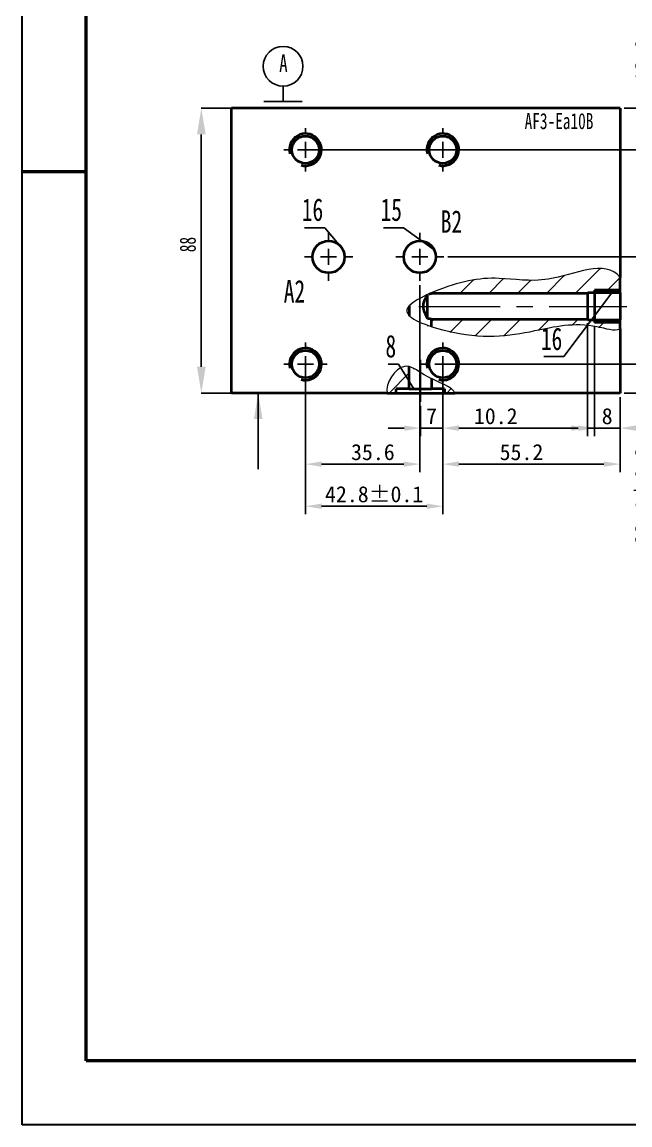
# Model space of a CAD drawing. Header units: millimetres. Extents: x 786 to 1206, y 249 to 546.
# Drawn here: x 785.8 to 880.5, y 248.9 to 420.7 of the extents above; entities that cross this region are included whole.
import ezdxf

# ---------------------------------------------------------------- set-up
doc = ezdxf.new("R2010")
doc.units = ezdxf.units.MM
doc.linetypes.add('CENTERX2', pattern=[20.32, 12.7, -2.54, 2.54, -2.54])
doc.layers.add('10', color=7, linetype='Continuous')
doc.layers.add('总内框线', color=7, linetype='Continuous', lineweight=50)
doc.layers.add('总外框线', color=7, linetype='Continuous', lineweight=30)
doc.styles.add('SLDTEXTSTYLE0', font='TXT', dxfattribs={"width": 0.7})
doc.dimstyles.new('ISO-25', dxfattribs={"dimtxt": 2.5, "dimasz": 2.5, "dimexe": 1.25, "dimexo": 0.625, "dimtad": 1, "dimtxsty": 'Standard', "dimcen": 2.5, "dimadec": 0, "dimazin": 0, "dimtfac": 1, "dimtmove": 0, "dimatfit": 3, "dimfxl": 1, "dimarcsym": 0})
doc.dimstyles.new('SLDDIMSTYLE1', dxfattribs={"dimtxt": 0.18, "dimasz": 4.08, "dimexe": 0, "dimexo": 0.0625, "dimgap": 0, "dimtad": 0, "dimtih": 1, "dimtoh": 1, "dimdec": 0, "dimrnd": 1e-09, "dimzin": 0, "dimdsep": 46, "dimtxsty": 'Standard', "dimblk1": 'NONE', "dimblk2": 'NONE', "dimsah": 1, "dimcen": 0.09, "dimadec": 0, "dimazin": 0, "dimtfac": 4.08, "dimtdec": 0, "dimtofl": 0, "dimtmove": 0, "dimatfit": 3, "dimldrblk": 'NONE', "dimfxl": 1, "dimfrac": 2, "dimtolj": 1, "dimtzin": 0, "dimarcsym": 0})
doc.dimstyles.new('SLDDIMSTYLE10', dxfattribs={"dimtxt": 3.5, "dimasz": 4.08, "dimexe": 0, "dimexo": 0.0625, "dimgap": 0.875, "dimtad": 2, "dimlfac": 2, "dimrnd": 1e-09, "dimzin": 4, "dimdsep": 46, "dimtxsty": 'SLDTEXTSTYLE0', "dimsah": 1, "dimcen": 0.09, "dimadec": 0, "dimazin": 1, "dimtfac": 1, "dimtofl": 0, "dimtmove": 0, "dimatfit": 3, "dimfxl": 1, "dimfrac": 2, "dimtolj": 1, "dimtzin": 12, "dimarcsym": 0})
doc.dimstyles.new('SLDDIMSTYLE8', dxfattribs={"dimtxt": 0.18, "dimasz": 4.08, "dimexe": 0, "dimexo": 0.0625, "dimgap": 0, "dimtad": 0, "dimtih": 1, "dimtoh": 1, "dimdec": 0, "dimrnd": 1e-09, "dimzin": 0, "dimdsep": 46, "dimtxsty": 'Standard', "dimsah": 1, "dimcen": 0.09, "dimadec": 0, "dimazin": 0, "dimtfac": 4.08, "dimtdec": 0, "dimtofl": 0, "dimtmove": 0, "dimatfit": 3, "dimfxl": 1, "dimfrac": 2, "dimtolj": 1, "dimtzin": 0, "dimarcsym": 0})
pattern_1 = [(45, (725.6986, 263.5346), (-2.245064, 2.245064), [])]

# ---------------------------------------------------------------- blocks, each defined once
blk = doc.blocks.new('*D149')
at = {"color": 0, "lineweight": -2, "transparency": 16777216}
for p, q in [((829.99, 366.78), (829.99, 344.02)), ((851.39, 366.78), (851.39, 344.02)), ((832.49, 345.27), (848.89, 345.27))]:
    blk.add_line(p, q, dxfattribs=at)
at = {"color": 0, "transparency": 16777216}
for points in [[(832.49, 345.69), (832.49, 344.86), (829.99, 345.27)], [(848.89, 345.69), (848.89, 344.86), (851.39, 345.27)]]:
    blk.add_solid(points, dxfattribs=at)
at = {"layer": 'Defpoints', "color": 0, "transparency": 16777216}
for p in [(829.99, 367.41), (851.39, 367.41), (851.39, 345.27)]:
    blk.add_point(p, dxfattribs=at)
at = {"color": 0, "transparency": 16777216, "insert": (840.69, 348.4), "char_height": 2.5, "attachment_point": 2}
blk.add_mtext('42.8±0.1', dxfattribs=at)
blk = doc.blocks.new('*D150')
at = {"color": 0, "lineweight": -2, "transparency": 16777216}
for p, q in [((847.79, 379.73), (847.79, 350.58)), ((829.99, 363.41), (829.99, 350.58)), ((832.49, 351.83), (845.29, 351.83))]:
    blk.add_line(p, q, dxfattribs=at)
at = {"color": 0, "transparency": 16777216}
for points in [[(832.49, 352.25), (832.49, 351.42), (829.99, 351.83)], [(845.29, 352.25), (845.29, 351.42), (847.79, 351.83)]]:
    blk.add_solid(points, dxfattribs=at)
at = {"layer": 'Defpoints', "color": 0, "transparency": 16777216}
for p in [(847.79, 380.36), (829.99, 364.03), (847.79, 351.83)]:
    blk.add_point(p, dxfattribs=at)
at = {"color": 0, "transparency": 16777216, "insert": (840.49, 354.96), "char_height": 2.5, "attachment_point": 2}
blk.add_mtext('35.6', dxfattribs=at)
blk = doc.blocks.new('*D151')
at = {"color": 0, "lineweight": -2, "transparency": 16777216}
for p, q in [((851.39, 366.78), (851.39, 350.58)), ((878.99, 362.28), (878.99, 350.58)), ((876.49, 351.83), (853.89, 351.83))]:
    blk.add_line(p, q, dxfattribs=at)
at = {"color": 0, "transparency": 16777216}
for points in [[(853.89, 352.25), (853.89, 351.42), (851.39, 351.83)], [(876.49, 352.25), (876.49, 351.42), (878.99, 351.83)]]:
    blk.add_solid(points, dxfattribs=at)
at = {"layer": 'Defpoints', "color": 0, "transparency": 16777216}
for p in [(851.39, 367.41), (878.99, 362.91), (851.39, 351.83)]:
    blk.add_point(p, dxfattribs=at)
at = {"color": 0, "transparency": 16777216, "insert": (863.64, 354.96), "char_height": 2.5, "attachment_point": 2}
blk.add_mtext('55.2', dxfattribs=at)
blk = doc.blocks.new('*D152')
at = {"color": 0, "lineweight": -2, "transparency": 16777216}
for p, q in [((852.17, 384.11), (885.71, 384.11)), ((884.46, 381.61), (884.46, 369.91)), ((852.02, 367.41), (885.71, 367.41)), ((884.46, 367.41), (884.46, 338.58))]:
    blk.add_line(p, q, dxfattribs=at)
at = {"color": 0, "transparency": 16777216}
for points in [[(884.04, 381.61), (884.87, 381.61), (884.46, 384.11)], [(884.04, 369.91), (884.87, 369.91), (884.46, 367.41)]]:
    blk.add_solid(points, dxfattribs=at)
at = {"layer": 'Defpoints', "color": 0, "transparency": 16777216}
for p in [(851.54, 384.11), (851.39, 367.41), (884.46, 367.41)]:
    blk.add_point(p, dxfattribs=at)
at = {"color": 0, "transparency": 16777216, "insert": (881.33, 346.91), "char_height": 2.5, "attachment_point": 2, "rotation": 90}
blk.add_mtext('33.4±0.2', dxfattribs=at)
blk = doc.blocks.new('*D153')
at = {"color": 0, "lineweight": -2, "transparency": 16777216}
for p, q in [((889.82, 369.91), (889.82, 372.41)), ((855.39, 367.41), (891.07, 367.41)), ((889.82, 367.41), (889.82, 362.91)), ((879.62, 362.91), (891.07, 362.91)), ((889.82, 360.41), (889.82, 357.91))]:
    blk.add_line(p, q, dxfattribs=at)
at = {"color": 0, "transparency": 16777216}
for points in [[(889.4, 369.91), (890.24, 369.91), (889.82, 367.41)], [(889.4, 360.41), (890.24, 360.41), (889.82, 362.91)]]:
    blk.add_solid(points, dxfattribs=at)
at = {"layer": 'Defpoints', "color": 0, "transparency": 16777216}
for p in [(854.77, 367.41), (878.99, 362.91), (889.82, 362.91)]:
    blk.add_point(p, dxfattribs=at)
at = {"color": 0, "transparency": 16777216, "insert": (886.7, 365.16), "char_height": 2.5, "width": 1.1667, "attachment_point": 2, "rotation": 90}
blk.add_mtext('9', dxfattribs=at)
blk = doc.blocks.new('*D154')
at = {"layer": '10', "color": 0, "lineweight": -2, "transparency": 16777216}
for p, q in [((818.43, 407.26), (813.77, 407.26)), ((813.77, 403.18), (813.77, 366.99)), ((818.43, 362.91), (813.77, 362.91))]:
    blk.add_line(p, q, dxfattribs=at)
at = {"layer": '10', "color": 0, "transparency": 16777216}
for points in [[(813.09, 403.18), (814.45, 403.18), (813.77, 407.26)], [(813.09, 366.99), (814.45, 366.99), (813.77, 362.91)]]:
    blk.add_solid(points, dxfattribs=at)
at = {"layer": 'Defpoints', "color": 0, "transparency": 16777216}
for p in [(818.49, 407.26), (813.77, 362.91), (818.49, 362.91)]:
    blk.add_point(p, dxfattribs=at)
at = {"layer": '10', "color": 0, "transparency": 16777216, "insert": (810.4, 386.03), "char_height": 3.5, "attachment_point": 2, "rotation": 90, "style": 'SLDTEXTSTYLE0'}
blk.add_mtext('\\A1;{\\H0.71429x;88}', dxfattribs=at)
blk = doc.blocks.new('*D155')
at = {"color": 0, "lineweight": -2, "transparency": 16777216}
for p, q in [((884.46, 407.26), (884.46, 418.72)), ((879.62, 407.26), (885.71, 407.26)), ((884.46, 403.31), (884.46, 404.76)), ((830.62, 400.81), (885.71, 400.81))]:
    blk.add_line(p, q, dxfattribs=at)
at = {"color": 0, "transparency": 16777216}
for points in [[(884.04, 404.76), (884.87, 404.76), (884.46, 407.26)], [(884.04, 403.31), (884.87, 403.31), (884.46, 400.81)]]:
    blk.add_solid(points, dxfattribs=at)
at = {"layer": 'Defpoints', "color": 0, "transparency": 16777216}
for p in [(878.99, 407.26), (829.99, 400.81), (884.46, 400.81)]:
    blk.add_point(p, dxfattribs=at)
at = {"color": 0, "transparency": 16777216, "insert": (881.33, 414.76), "char_height": 2.5, "attachment_point": 2, "rotation": 90}
blk.add_mtext('12.9', dxfattribs=at)
blk = doc.blocks.new('*D157')
at = {"color": 0, "lineweight": -2, "transparency": 16777216}
for p, q in [((874.99, 373.28), (874.99, 356.19)), ((878.99, 362.28), (878.99, 356.19)), ((872.49, 357.44), (869.99, 357.44)), ((878.99, 357.44), (874.99, 357.44)), ((881.49, 357.44), (883.99, 357.44))]:
    blk.add_line(p, q, dxfattribs=at)
at = {"color": 0, "transparency": 16777216}
for points in [[(872.49, 357.86), (872.49, 357.02), (874.99, 357.44)], [(881.49, 357.86), (881.49, 357.02), (878.99, 357.44)]]:
    blk.add_solid(points, dxfattribs=at)
at = {"layer": 'Defpoints', "color": 0, "transparency": 16777216}
for p in [(874.99, 373.91), (878.99, 362.91), (874.99, 357.44)]:
    blk.add_point(p, dxfattribs=at)
at = {"color": 0, "transparency": 16777216, "insert": (876.99, 360.56), "char_height": 2.5, "attachment_point": 2}
blk.add_mtext('8', dxfattribs=at)
blk = doc.blocks.new('*D158')
at = {"color": 0, "lineweight": -2, "transparency": 16777216}
for p, q in [((873.92, 373.78), (873.92, 356.19)), ((878.99, 362.28), (878.99, 356.19)), ((871.42, 357.44), (855.88, 357.44)), ((878.99, 357.44), (873.92, 357.44)), ((881.49, 357.44), (883.99, 357.44))]:
    blk.add_line(p, q, dxfattribs=at)
at = {"color": 0, "transparency": 16777216}
for points in [[(871.42, 357.86), (871.42, 357.02), (873.92, 357.44)], [(881.49, 357.86), (881.49, 357.02), (878.99, 357.44)]]:
    blk.add_solid(points, dxfattribs=at)
at = {"layer": 'Defpoints', "color": 0, "transparency": 16777216}
for p in [(873.92, 374.41), (878.99, 362.91), (878.99, 357.44)]:
    blk.add_point(p, dxfattribs=at)
at = {"color": 0, "transparency": 16777216, "insert": (859.63, 360.56), "char_height": 2.5, "attachment_point": 2}
blk.add_mtext('10.2', dxfattribs=at)
blk = doc.blocks.new('*D159')
at = {"color": 0, "lineweight": -2, "transparency": 16777216}
for p, q in [((851.39, 366.78), (851.39, 356.19)), ((847.89, 360.92), (847.89, 356.19)), ((845.39, 357.44), (842.89, 357.44)), ((847.89, 357.44), (851.39, 357.44)), ((853.89, 357.44), (856.39, 357.44))]:
    blk.add_line(p, q, dxfattribs=at)
at = {"color": 0, "transparency": 16777216}
for points in [[(845.39, 357.86), (845.39, 357.02), (847.89, 357.44)], [(853.89, 357.86), (853.89, 357.02), (851.39, 357.44)]]:
    blk.add_solid(points, dxfattribs=at)
at = {"layer": 'Defpoints', "color": 0, "transparency": 16777216}
for p in [(851.39, 367.41), (847.89, 361.55), (851.39, 357.44)]:
    blk.add_point(p, dxfattribs=at)
at = {"color": 0, "transparency": 16777216, "insert": (849.64, 360.56), "char_height": 2.5, "width": 1.1667, "attachment_point": 2}
blk.add_mtext('7', dxfattribs=at)
blk = doc.blocks.new('SW_NOTE_11')
at = {"layer": '10', "color": 0}
blk.add_line((-3.16, 0), (0, 0), dxfattribs=at)
at = {"layer": '10', "color": 0, "insert": (-3.6, 4.56), "char_height": 3.5, "attachment_point": 1, "style": 'SLDTEXTSTYLE0'}
blk.add_mtext('15', dxfattribs=at)
blk = doc.blocks.new('_NONE')
blk = doc.blocks.new('SW_NOTE_12')
at = {"layer": '10', "color": 0}
blk.add_line((-3.15, 0), (0, 0), dxfattribs=at)
at = {"layer": '10', "color": 0, "insert": (-3.58, 4.56), "char_height": 3.5, "attachment_point": 1, "style": 'SLDTEXTSTYLE0'}
blk.add_mtext('16', dxfattribs=at)
blk = doc.blocks.new('SW_NOTE_13')
at = {"layer": '10', "color": 0}
blk.add_line((-3.15, 0), (0, 0), dxfattribs=at)
at = {"layer": '10', "color": 0, "insert": (-3.6, 4.52), "char_height": 3.5, "attachment_point": 1, "style": 'SLDTEXTSTYLE0'}
blk.add_mtext('16', dxfattribs=at)
blk = doc.blocks.new('SW_NOTE_14')
at = {"layer": '10', "color": 0}
blk.add_line((-1.61, 0), (0, 0), dxfattribs=at)
at = {"layer": '10', "color": 0, "insert": (-2.04, 4.54), "char_height": 3.5, "attachment_point": 1, "style": 'SLDTEXTSTYLE0'}
blk.add_mtext('8', dxfattribs=at)
blk = doc.blocks.new('SW_CENTERMARKSYMBOL_15')
at = {"layer": '10', "color": 0}
for p, q in [((0, 2.5), (0, 3.75)), ((-2.5, 0), (-3.75, 0)), ((0, 0), (-1.25, 0)), ((0, 0), (0, 1.25)), ((0, 0), (0, -1.25)), ((0, 0), (1.25, 0)), ((2.5, 0), (3.75, 0)), ((0, -2.5), (0, -3.75))]:
    blk.add_line(p, q, dxfattribs=at)
blk = doc.blocks.new('SW_CENTERMARKSYMBOL_16')
at = {"layer": '10', "color": 0}
for p, q in [((0, 2.5), (0, 3.375)), ((-2.5, 0), (-3.375, 0)), ((0, 0), (-1.25, 0)), ((0, 0), (0, 1.25)), ((0, 0), (0, -1.25)), ((0, 0), (1.25, 0)), ((2.5, 0), (3.375, 0)), ((0, -2.5), (0, -3.375))]:
    blk.add_line(p, q, dxfattribs=at)
blk = doc.blocks.new('SW_CENTERMARKSYMBOL_17')
at = {"layer": '10', "color": 0}
for p, q in [((0, 2.5), (0, 3.375)), ((-2.5, 0), (-3.375, 0)), ((0, 0), (-1.25, 0)), ((0, 0), (0, 1.25)), ((0, 0), (0, -1.25)), ((0, 0), (1.25, 0)), ((2.5, 0), (3.375, 0)), ((0, -2.5), (0, -3.375))]:
    blk.add_line(p, q, dxfattribs=at)
blk = doc.blocks.new('SW_CENTERMARKSYMBOL_18')
at = {"layer": '10', "color": 0}
for p, q in [((0, 2.5), (0, 3.375)), ((-2.5, 0), (-3.375, 0)), ((0, 0), (-1.25, 0)), ((0, 0), (0, 1.25)), ((0, 0), (0, -1.25)), ((0, 0), (1.25, 0)), ((2.5, 0), (3.375, 0)), ((0, -2.5), (0, -3.375))]:
    blk.add_line(p, q, dxfattribs=at)
blk = doc.blocks.new('SW_CENTERMARKSYMBOL_19')
at = {"layer": '10', "color": 0}
for p, q in [((0, 2.5), (0, 3.375)), ((-2.5, 0), (-3.375, 0)), ((0, 0), (-1.25, 0)), ((0, 0), (0, 1.25)), ((0, 0), (0, -1.25)), ((0, 0), (1.25, 0)), ((2.5, 0), (3.375, 0)), ((0, -2.5), (0, -3.375))]:
    blk.add_line(p, q, dxfattribs=at)
blk = doc.blocks.new('SW_CENTERMARKSYMBOL_20')
at = {"layer": '10', "color": 0}
for p, q in [((0, 2.5), (0, 3.75)), ((-2.5, 0), (-3.75, 0)), ((0, 0), (-1.25, 0)), ((0, 0), (0, 1.25)), ((0, 0), (0, -1.25)), ((0, 0), (1.25, 0)), ((2.5, 0), (3.75, 0)), ((0, -2.5), (0, -3.75))]:
    blk.add_line(p, q, dxfattribs=at)
blk = doc.blocks.new('SW_DATUMTAG_0')
at = {"layer": '10', "color": 0}
blk.add_line((0.77, -4.77), (0.77, -1.77), dxfattribs=at)
blk.add_circle((0.77, 2.17), 3.94, dxfattribs=at)
at = {"layer": '10', "color": 0, "insert": (0, 4.51), "char_height": 3.5, "attachment_point": 1, "style": 'SLDTEXTSTYLE0'}
blk.add_mtext('A', dxfattribs=at)

msp = doc.modelspace()

# ---------------------------------------------------------------- hatches: boundary and pattern name
at = {"linetype": 'Continuous', "lineweight": 18}
h = msp.add_hatch(dxfattribs=at)
h.set_pattern_fill('ANSI31', style=0)
h.set_pattern_definition(pattern_1)
edge = h.paths.add_edge_path(flags=0)
edge.add_spline(control_points=[(878.9936, 372.8804), (878.0966, 372.5091), (873.0302, 374.2953), (864.1516, 372.1358), (857.2121, 371.1264), (850.363, 373.0168), (849.6257, 373.2562)], knot_values=[0.10500683, 0.10500683, 0.10500683, 0.10500683, 0.15232833, 0.27963468, 0.46085615, 0.48392546, 0.48392546, 0.48392546, 0.48392546], weights=[1, 1, 1, 1, 1, 1, 1], degree=3, periodic=0)
edge.add_spline(control_points=[(849.6257, 373.2562), (849.6825, 373.2377), (849.7314, 373.2221), (849.7709, 373.2095), (849.8444, 373.1861), (849.8863, 373.1731), (849.8927, 373.1711), (849.8993, 373.169), (849.8687, 373.1785), (849.8042, 373.1989), (849.7366, 373.2204), (849.6296, 373.2545), (849.4947, 373.2991), (849.3506, 373.3468), (849.1701, 373.408), (848.9726, 373.4789), (848.7603, 373.555), (848.5215, 373.6448), (848.2815, 373.7424), (848.0261, 373.8463), (847.761, 373.9625), (847.5129, 374.0838), (847.2574, 374.2086), (847.012, 374.3428), (846.7987, 374.4783), (846.6035, 374.6024), (846.4301, 374.7309), (846.2908, 374.8554), (846.1568, 374.9753), (846.0507, 375.0966), (845.9819, 375.1951), (845.9421, 375.2521), (845.9139, 375.3024), (845.9013, 375.3262), (845.8919, 375.3438), (845.8912, 375.3453), (845.8993, 375.3298), (845.9092, 375.3111), (845.9319, 375.2696), (845.9643, 375.221), (846.0106, 375.1515), (846.0777, 375.0662), (846.1616, 374.9794)], knot_values=[0, 0, 0, 0, 0.00069147, 0.00069147, 0.00069147, 0.00199042, 0.00199042, 0.00199042, 0.00332023, 0.00332023, 0.00332023, 0.00471447, 0.00471447, 0.00471447, 0.00620398, 0.00620398, 0.00620398, 0.00780665, 0.00780665, 0.00780665, 0.00951322, 0.00951322, 0.00951322, 0.01126934, 0.01126934, 0.01126934, 0.01287219, 0.01287219, 0.01287219, 0.01441393, 0.01441393, 0.01441393, 0.01530081, 0.01530081, 0.01530081, 0.01595743, 0.01595743, 0.01595743, 0.01675424, 0.01675424, 0.01675424, 0.01789298, 0.01789298, 0.01789298, 0.01789298], weights=[1, 1, 1, 1, 1, 1, 1, 1, 1, 1, 1, 1, 1, 1, 1, 1, 1, 1, 1, 1, 1, 1, 1, 1, 1, 1, 1, 1, 1, 1, 1, 1, 1, 1, 1, 1, 1, 1, 1, 1, 1, 1, 1], degree=3, periodic=0)
edge.add_spline(control_points=[(846.1616, 374.9794), (845.8889, 375.2615), (845.6568, 375.7621), (845.9636, 376.2813), (846.1616, 376.4969)], knot_values=[0.53064635, 0.53064635, 0.53064635, 0.53064635, 0.55101861, 0.56547821, 0.56547821, 0.56547821, 0.56547821], weights=[1, 1, 1, 1, 1], degree=3, periodic=0)
edge.add_spline(control_points=[(846.1616, 376.4969), (846.0772, 376.405), (846.0094, 376.3157), (845.9629, 376.244), (845.93, 376.1933), (845.9073, 376.1508), (845.8982, 376.1332), (845.8911, 376.1195), (845.8924, 376.1224), (845.9021, 376.1407), (845.9135, 376.1623), (845.9363, 376.2035), (845.9677, 376.2514), (846.043, 376.3662), (846.1712, 376.519), (846.3351, 376.6697), (846.4961, 376.8177), (846.6968, 376.9725), (846.9198, 377.1232), (847.1305, 377.2655), (847.3663, 377.4081), (847.6088, 377.5436), (847.8332, 377.669), (848.0684, 377.7913), (848.2967, 377.9043), (848.5065, 378.0082), (848.7151, 378.1066), (848.9061, 378.1941), (849.0832, 378.2752), (849.2491, 378.3488), (849.3899, 378.4101), (849.5236, 378.4684), (849.6377, 378.5171), (849.7216, 378.5526), (849.8044, 378.5877), (849.8597, 378.6108), (849.882, 378.6202), (849.9047, 378.6297), (849.8935, 378.625), (849.8498, 378.6067), (849.806, 378.5883), (849.7287, 378.5558), (849.6257, 378.5118)], knot_values=[0, 0, 0, 0, 0.00115268, 0.00115268, 0.00115268, 0.00196723, 0.00196723, 0.00196723, 0.00260612, 0.00260612, 0.00260612, 0.0033604, 0.0033604, 0.0033604, 0.00519038, 0.00519038, 0.00519038, 0.00698311, 0.00698311, 0.00698311, 0.00867422, 0.00867422, 0.00867422, 0.01023672, 0.01023672, 0.01023672, 0.01167206, 0.01167206, 0.01167206, 0.01300278, 0.01300278, 0.01300278, 0.014267, 0.014267, 0.014267, 0.01551504, 0.01551504, 0.01551504, 0.01678802, 0.01678802, 0.01678802, 0.01805889, 0.01805889, 0.01805889, 0.01805889], weights=[1, 1, 1, 1, 1, 1, 1, 1, 1, 1, 1, 1, 1, 1, 1, 1, 1, 1, 1, 1, 1, 1, 1, 1, 1, 1, 1, 1, 1, 1, 1, 1, 1, 1, 1, 1, 1, 1, 1, 1, 1, 1, 1], degree=3, periodic=0)
edge.add_spline(control_points=[(849.6257, 378.5118), (849.7735, 378.575), (853.8518, 380.2841), (859.1816, 381.3191), (868.6142, 379.4945), (876.7001, 383.9115), (878.9936, 380.8947)], knot_values=[0.61312845, 0.61312845, 0.61312845, 0.61312845, 0.61819091, 0.75304698, 0.85298718, 1, 1, 1, 1], weights=[1, 1, 1, 1, 1, 1, 1], degree=3, periodic=0)
edge.add_spline(control_points=[(878.9936, 380.8947), (876.7001, 383.9115), (868.6142, 379.4945), (859.1816, 381.3191), (852.4716, 380.0161), (843.0567, 375.4223), (855.808, 370.9221), (864.1516, 372.1358), (873.0302, 374.2953), (878.0966, 372.5091), (878.9936, 372.8804)], knot_values=[0, 0, 0, 0, 0.14701282, 0.24695302, 0.38180909, 0.44898139, 0.53914385, 0.72036532, 0.84767167, 0.89499317, 0.89499317, 0.89499317, 0.89499317], weights=[1, 1, 1, 1, 1, 1, 1, 1, 1, 1, 1], degree=3, periodic=0)
edge = h.paths.add_edge_path(flags=0)
edge.add_spline(control_points=[(870.9936, 373.5149), (870.9936, 373.5149), (871.0256, 373.5175), (871.0881, 373.5221), (871.1715, 373.5282), (871.3121, 373.5382), (871.4982, 373.5478), (871.6824, 373.5573), (871.9161, 373.5665), (872.1807, 373.5698), (872.4443, 373.5731), (872.7456, 373.5703), (873.0598, 373.557), (873.3805, 373.5434), (873.7236, 373.5181), (874.0592, 373.4812), (874.4036, 373.4433), (874.75, 373.3919), (875.0689, 373.3335), (875.38, 373.2765), (875.6735, 373.2105), (875.9278, 373.1507), (876.1758, 373.0924), (876.3932, 373.0394), (876.5623, 372.9998), (876.7307, 372.9603), (876.8554, 372.9326), (876.9251, 372.9175), (876.995, 372.9024), (877.0115, 372.899), (876.9733, 372.9071), (876.9343, 372.9155), (876.8371, 372.9363), (876.6909, 372.9699), (876.5399, 373.0046), (876.3324, 373.0544), (876.0879, 373.1128), (875.8482, 373.1699), (875.5664, 373.2366), (875.2636, 373.2964), (874.9679, 373.3549), (874.6441, 373.4085), (874.3171, 373.4505), (873.9904, 373.4924), (873.6518, 373.5237), (873.3293, 373.5431), (873.0034, 373.5628), (872.6849, 373.5708), (872.4012, 373.5711), (872.1165, 373.5713), (871.8586, 373.564), (871.6491, 373.5549), (871.44, 373.5459), (871.2731, 373.5351), (871.1623, 373.5274), (871.0515, 373.5197), (870.9936, 373.5149), (870.9936, 373.5149)], knot_values=[0, 0, 0, 0, 0.00150574, 0.00150574, 0.00150574, 0.00353043, 0.00353043, 0.00353043, 0.00553449, 0.00553449, 0.00553449, 0.00753195, 0.00753195, 0.00753195, 0.00957233, 0.00957233, 0.00957233, 0.01166647, 0.01166647, 0.01166647, 0.01370694, 0.01370694, 0.01370694, 0.01569614, 0.01569614, 0.01569614, 0.01767913, 0.01767913, 0.01767913, 0.01966588, 0.01966588, 0.01966588, 0.02169399, 0.02169399, 0.02169399, 0.02378864, 0.02378864, 0.02378864, 0.02583872, 0.02583872, 0.02583872, 0.02783992, 0.02783992, 0.02783992, 0.02984008, 0.02984008, 0.02984008, 0.03186228, 0.03186228, 0.03186228, 0.03389134, 0.03389134, 0.03389134, 0.03591623, 0.03591623, 0.03591623, 0.03794142, 0.03794142, 0.03794142, 0.03794142], weights=[1, 1, 1, 1, 1, 1, 1, 1, 1, 1, 1, 1, 1, 1, 1, 1, 1, 1, 1, 1, 1, 1, 1, 1, 1, 1, 1, 1, 1, 1, 1, 1, 1, 1, 1, 1, 1, 1, 1, 1, 1, 1, 1, 1, 1, 1, 1, 1, 1, 1, 1, 1, 1, 1, 1, 1, 1, 1], degree=3, periodic=0)
edge = h.paths.add_edge_path(flags=0)
edge.add_spline(control_points=[(860.4936, 371.8184), (860.4936, 371.8184), (860.517, 371.8202), (860.563, 371.8237), (860.6345, 371.8293), (860.7634, 371.8394), (860.9387, 371.8554), (861.1153, 371.8716), (861.3438, 371.8943), (861.6047, 371.9243), (861.8695, 371.9548), (862.1751, 371.9939), (862.4949, 372.0399), (862.8185, 372.0864), (863.1657, 372.1413), (863.5071, 372.1997), (863.847, 372.2579), (864.1905, 372.3209), (864.5098, 372.3821), (864.8231, 372.4421), (865.1217, 372.5018), (865.3814, 372.5548), (865.6362, 372.6067), (865.8604, 372.6534), (866.0355, 372.69), (866.2091, 372.7263), (866.3391, 372.7536), (866.4142, 372.7693), (866.4896, 372.7851), (866.5116, 372.7897), (866.4782, 372.7827), (866.4443, 372.7756), (866.3519, 372.7562), (866.2096, 372.7264), (866.0643, 372.696), (865.8628, 372.6537), (865.6234, 372.6044), (865.3819, 372.5546), (865.0949, 372.4962), (864.787, 372.4358), (864.4818, 372.376), (864.1474, 372.3127), (863.811, 372.2528), (863.4797, 372.1938), (863.1374, 372.1367), (862.8115, 372.0869), (862.4886, 372.0375), (862.1732, 371.9939), (861.8913, 371.9587), (861.61, 371.9236), (861.3545, 371.8958), (861.1465, 371.8752), (860.9384, 371.8546), (860.7721, 371.8405), (860.6617, 371.8315), (860.5512, 371.8226), (860.4936, 371.8184), (860.4936, 371.8184)], knot_values=[0, 0, 0, 0, 0.00129003, 0.00129003, 0.00129003, 0.00331643, 0.00331643, 0.00331643, 0.00535701, 0.00535701, 0.00535701, 0.00742877, 0.00742877, 0.00742877, 0.00952551, 0.00952551, 0.00952551, 0.01161233, 0.01161233, 0.01161233, 0.01365967, 0.01365967, 0.01365967, 0.01566671, 0.01566671, 0.01566671, 0.01765593, 0.01765593, 0.01765593, 0.01965523, 0.01965523, 0.01965523, 0.02169108, 0.02169108, 0.02169108, 0.02377092, 0.02377092, 0.02377092, 0.02586904, 0.02586904, 0.02586904, 0.02794829, 0.02794829, 0.02794829, 0.0299953, 0.0299953, 0.0299953, 0.03202357, 0.03202357, 0.03202357, 0.03404842, 0.03404842, 0.03404842, 0.03607412, 0.03607412, 0.03607412, 0.03809976, 0.03809976, 0.03809976, 0.03809976], weights=[1, 1, 1, 1, 1, 1, 1, 1, 1, 1, 1, 1, 1, 1, 1, 1, 1, 1, 1, 1, 1, 1, 1, 1, 1, 1, 1, 1, 1, 1, 1, 1, 1, 1, 1, 1, 1, 1, 1, 1, 1, 1, 1, 1, 1, 1, 1, 1, 1, 1, 1, 1, 1, 1, 1, 1, 1, 1], degree=3, periodic=0)
edge = h.paths.add_edge_path(flags=0)
edge.add_spline(control_points=[(860.4936, 380.7497), (860.4936, 380.7497), (860.5179, 380.7484), (860.5656, 380.7458), (860.6387, 380.7417), (860.7693, 380.7342), (860.9464, 380.7223), (861.1245, 380.7103), (861.3545, 380.6933), (861.617, 380.6722), (861.8798, 380.651), (862.1825, 380.6251), (862.4999, 380.5987), (862.815, 380.5725), (863.1534, 380.5452), (863.4876, 380.5223), (863.8206, 380.4995), (864.1586, 380.4807), (864.4739, 380.469), (864.7907, 380.4573), (865.0931, 380.4525), (865.356, 380.4533), (865.6193, 380.4541), (865.8502, 380.4604), (866.0295, 380.4676), (866.2085, 380.4748), (866.3412, 380.4829), (866.4166, 380.4877), (866.4921, 380.4925), (866.5123, 380.494), (866.4755, 380.4915), (866.4386, 380.489), (866.3436, 380.4825), (866.1984, 380.4752), (866.0539, 380.468), (865.8557, 380.46), (865.62, 380.4559), (865.3842, 380.4519), (865.1044, 380.4521), (864.8037, 380.4591), (864.5007, 380.4661), (864.168, 380.4804), (863.8339, 380.5002), (863.499, 380.52), (863.1533, 380.5457), (862.8252, 380.572), (862.4987, 380.5983), (862.1807, 380.6256), (861.897, 380.6492), (861.6139, 380.6728), (861.3574, 380.6931), (861.1486, 380.7082), (860.9397, 380.7233), (860.7729, 380.7338), (860.6622, 380.7403), (860.5514, 380.7468), (860.4936, 380.7497), (860.4936, 380.7497)], knot_values=[0, 0, 0, 0, 0.00131471, 0.00131471, 0.00131471, 0.0033447, 0.0033447, 0.0033447, 0.00538488, 0.00538488, 0.00538488, 0.0074267, 0.0074267, 0.0074267, 0.00945291, 0.00945291, 0.00945291, 0.01147218, 0.01147218, 0.01147218, 0.013501, 0.013501, 0.013501, 0.01553259, 0.01553259, 0.01553259, 0.01755955, 0.01755955, 0.01755955, 0.01958966, 0.01958966, 0.01958966, 0.02162065, 0.02162065, 0.02162065, 0.02364186, 0.02364186, 0.02364186, 0.02566416, 0.02566416, 0.02566416, 0.02770288, 0.02770288, 0.02770288, 0.02974541, 0.02974541, 0.02974541, 0.03177754, 0.03177754, 0.03177754, 0.03380491, 0.03380491, 0.03380491, 0.03583291, 0.03583291, 0.03583291, 0.03786086, 0.03786086, 0.03786086, 0.03786086], weights=[1, 1, 1, 1, 1, 1, 1, 1, 1, 1, 1, 1, 1, 1, 1, 1, 1, 1, 1, 1, 1, 1, 1, 1, 1, 1, 1, 1, 1, 1, 1, 1, 1, 1, 1, 1, 1, 1, 1, 1, 1, 1, 1, 1, 1, 1, 1, 1, 1, 1, 1, 1, 1, 1, 1, 1, 1, 1], degree=3, periodic=0)
edge = h.paths.add_edge_path(flags=0)
edge.add_spline(control_points=[(870.9936, 381.3878), (870.9936, 381.3878), (871.0326, 381.3984), (871.1079, 381.4189), (871.2016, 381.4445), (871.3546, 381.4863), (871.5519, 381.5398), (871.754, 381.5946), (872.0084, 381.6633), (872.292, 381.7369), (872.57, 381.8091), (872.8837, 381.8879), (873.2091, 381.9623), (873.5187, 382.0331), (873.8469, 382.1014), (874.1701, 382.1573), (874.4869, 382.212), (874.807, 382.2557), (875.105, 382.2822), (875.4131, 382.3095), (875.706, 382.3187), (875.9576, 382.3126), (876.2112, 382.3064), (876.4301, 382.2849), (876.5965, 382.2613), (876.759, 382.2382), (876.8761, 382.2133), (876.9386, 382.1995), (877.0023, 382.1853), (877.0105, 382.1832), (876.9624, 382.1941), (876.9143, 382.2051), (876.8091, 382.2287), (876.6554, 382.2525), (876.507, 382.2755), (876.3095, 382.2983), (876.0776, 382.3085), (875.8423, 382.3188), (875.565, 382.3159), (875.2695, 382.2952), (874.958, 382.2734), (874.6171, 382.2313), (874.2783, 382.1755), (873.9324, 382.1185), (873.5782, 382.0461), (873.2451, 381.9705), (872.9198, 381.8966), (872.6054, 381.818), (872.3258, 381.7457), (872.056, 381.6759), (871.8116, 381.6101), (871.6123, 381.5562), (871.4162, 381.5031), (871.2587, 381.4601), (871.1537, 381.4314), (871.0487, 381.4028), (870.9936, 381.3878), (870.9936, 381.3878)], knot_values=[0, 0, 0, 0, 0.00165726, 0.00165726, 0.00165726, 0.00373086, 0.00373086, 0.00373086, 0.00585489, 0.00585489, 0.00585489, 0.00793473, 0.00793473, 0.00793473, 0.00991237, 0.00991237, 0.00991237, 0.01185119, 0.01185119, 0.01185119, 0.01385818, 0.01385818, 0.01385818, 0.01588063, 0.01588063, 0.01588063, 0.01785402, 0.01785402, 0.01785402, 0.01987205, 0.01987205, 0.01987205, 0.02188467, 0.02188467, 0.02188467, 0.0238267, 0.0238267, 0.0238267, 0.02579884, 0.02579884, 0.02579884, 0.02788017, 0.02788017, 0.02788017, 0.03000446, 0.03000446, 0.03000446, 0.03207719, 0.03207719, 0.03207719, 0.03407724, 0.03407724, 0.03407724, 0.03604622, 0.03604622, 0.03604622, 0.03801717, 0.03801717, 0.03801717, 0.03801717], weights=[1, 1, 1, 1, 1, 1, 1, 1, 1, 1, 1, 1, 1, 1, 1, 1, 1, 1, 1, 1, 1, 1, 1, 1, 1, 1, 1, 1, 1, 1, 1, 1, 1, 1, 1, 1, 1, 1, 1, 1, 1, 1, 1, 1, 1, 1, 1, 1, 1, 1, 1, 1, 1, 1, 1, 1, 1, 1], degree=3, periodic=0)
h = msp.add_hatch(dxfattribs=at)
h.set_pattern_fill('ANSI31', style=0)
h.set_pattern_definition(pattern_1)
edge = h.paths.add_edge_path(flags=0)
edge.add_line((878.9936, 378.5319), (878.9936, 380.8947))
edge.add_spline(control_points=[(878.9936, 380.8947), (876.7001, 383.9115), (868.6142, 379.4945), (859.1816, 381.3191), (853.8518, 380.2841), (849.7735, 378.575), (849.6257, 378.5118)], knot_values=[0, 0, 0, 0, 0.14701282, 0.24695302, 0.38180909, 0.38687155, 0.38687155, 0.38687155, 0.38687155], weights=[1, 1, 1, 1, 1, 1, 1], degree=3, periodic=0)
edge.add_line((849.6257, 378.5118), (849.6257, 378.4069))
edge.add_line((849.6257, 378.4069), (873.9185, 378.4069))
edge.add_line((873.9185, 378.4069), (873.9936, 378.5319))
edge.add_line((873.9936, 378.5319), (878.9936, 378.5319))
h = msp.add_hatch(dxfattribs=at)
h.set_pattern_fill('ANSI31', style=0)
h.set_pattern_definition(pattern_1)
edge = h.paths.add_edge_path(flags=0)
edge.add_spline(control_points=[(846.1616, 376.4969), (845.9636, 376.2813), (845.6568, 375.7621), (845.8889, 375.2615), (846.1616, 374.9794)], knot_values=[0.43452179, 0.43452179, 0.43452179, 0.43452179, 0.44898139, 0.46935365, 0.46935365, 0.46935365, 0.46935365], weights=[1, 1, 1, 1, 1], degree=3, periodic=0)
edge.add_line((846.1616, 374.9794), (846.1616, 376.4969))
h = msp.add_hatch(dxfattribs=at)
h.set_pattern_fill('ANSI31', style=0)
h.set_pattern_definition(pattern_1)
edge = h.paths.add_edge_path(flags=0)
edge.add_line((878.9936, 372.8804), (878.9936, 374.2819))
edge.add_line((878.9936, 374.2819), (873.9936, 374.2819))
edge.add_line((873.9936, 374.2819), (873.9185, 374.4069))
edge.add_line((873.9185, 374.4069), (849.6257, 374.4069))
edge.add_line((849.6257, 374.4069), (849.6257, 373.2562))
edge.add_spline(control_points=[(849.6257, 373.2562), (850.363, 373.0168), (857.2121, 371.1264), (864.1516, 372.1358), (873.0302, 374.2953), (878.0966, 372.5091), (878.9936, 372.8804)], knot_values=[0.51607454, 0.51607454, 0.51607454, 0.51607454, 0.53914385, 0.72036532, 0.84767167, 0.89499317, 0.89499317, 0.89499317, 0.89499317], weights=[1, 1, 1, 1, 1, 1, 1], degree=3, periodic=0)
h = msp.add_hatch(dxfattribs=at)
h.set_pattern_fill('ANSI31', style=0)
h.set_pattern_definition(pattern_1)
edge = h.paths.add_edge_path(flags=0)
edge.add_spline(control_points=[(853.2416, 362.9069), (853.213, 363.7402), (848.8117, 365.1275), (845.0734, 368.4195), (842.3292, 364.346), (842.6963, 362.9069)], knot_values=[0.43259999, 0.43259999, 0.43259999, 0.43259999, 0.65977264, 0.79588559, 1, 1, 1, 1], weights=[1, 1, 1, 1, 1, 1], degree=3, periodic=0)
edge.add_spline(control_points=[(842.6963, 362.9069), (842.3292, 364.346), (844.2489, 367.1956), (845.9226, 367.0858), (846.1616, 367.0266)], knot_values=[0, 0, 0, 0, 0.20411441, 0.23800596, 0.23800596, 0.23800596, 0.23800596], weights=[1, 1, 1, 1, 1], degree=3, periodic=0)
edge.add_spline(control_points=[(846.1616, 367.0266), (846.0444, 367.0556), (845.9613, 367.0661), (845.9218, 367.0708), (845.8855, 367.075), (845.8845, 367.0751), (845.9188, 367.0711), (845.9509, 367.0674), (846.0147, 367.0595), (846.105, 367.0398), (846.1994, 367.0192), (846.3257, 366.9838), (846.4693, 366.928), (846.6125, 366.8724), (846.776, 366.7951), (846.9439, 366.7041), (847.1868, 366.5724), (847.4468, 366.409), (847.704, 366.2457), (847.9281, 366.1034), (848.1572, 365.9573), (848.3807, 365.8237), (848.5817, 365.7035), (848.7826, 365.5915), (848.9669, 365.4929), (849.1351, 365.4029), (849.293, 365.3219), (849.4266, 365.2546), (849.5521, 365.1914), (849.6591, 365.1388), (849.7373, 365.1006), (849.8143, 365.0629), (849.8652, 365.0383), (849.8845, 365.029), (849.9043, 365.0195), (849.8912, 365.0257), (849.8469, 365.0472), (849.8027, 365.0687), (849.7262, 365.1058), (849.6257, 365.1554)], knot_values=[0, 0, 0, 0, 0.00141726, 0.00141726, 0.00141726, 0.00271526, 0.00271526, 0.00271526, 0.00392666, 0.00392666, 0.00392666, 0.0051963, 0.0051963, 0.0051963, 0.00646075, 0.00646075, 0.00646075, 0.00829984, 0.00829984, 0.00829984, 0.0098944, 0.0098944, 0.0098944, 0.01132836, 0.01132836, 0.01132836, 0.0126368, 0.0126368, 0.0126368, 0.0138654, 0.0138654, 0.0138654, 0.01507601, 0.01507601, 0.01507601, 0.01631863, 0.01631863, 0.01631863, 0.0175585, 0.0175585, 0.0175585, 0.0175585], weights=[1, 1, 1, 1, 1, 1, 1, 1, 1, 1, 1, 1, 1, 1, 1, 1, 1, 1, 1, 1, 1, 1, 1, 1, 1, 1, 1, 1, 1, 1, 1, 1, 1, 1, 1, 1, 1, 1, 1, 1], degree=3, periodic=0)
edge.add_spline(control_points=[(849.6257, 365.1554), (851.3731, 364.2928), (853.2182, 363.5884), (853.2416, 362.9069)], knot_values=[0.38161271, 0.38161271, 0.38161271, 0.38161271, 0.56740001, 0.56740001, 0.56740001, 0.56740001], weights=[1, 1, 1, 1], degree=3, periodic=0)
h = msp.add_hatch(dxfattribs=at)
h.set_pattern_fill('ANSI31', style=0)
h.set_pattern_definition(pattern_1)
edge = h.paths.add_edge_path(flags=0)
edge.add_line((842.6963, 362.9069), (844.124, 362.9069))
edge.add_line((844.124, 362.9069), (844.124, 363.5469))
edge.add_line((844.124, 363.5469), (846.1616, 363.5469))
edge.add_line((846.1616, 363.5469), (846.1616, 367.0266))
edge.add_spline(control_points=[(846.1616, 367.0266), (845.9226, 367.0858), (844.2489, 367.1956), (842.3292, 364.346), (842.6963, 362.9069)], knot_values=[0.76199404, 0.76199404, 0.76199404, 0.76199404, 0.79588559, 1, 1, 1, 1], weights=[1, 1, 1, 1, 1], degree=3, periodic=0)
h = msp.add_hatch(dxfattribs=at)
h.set_pattern_fill('ANSI31', style=0)
h.set_pattern_definition(pattern_1)
edge = h.paths.add_edge_path(flags=0)
edge.add_line((851.6632, 362.9069), (853.2416, 362.9069))
edge.add_spline(control_points=[(853.2416, 362.9069), (853.2182, 363.5884), (851.3731, 364.2928), (849.6257, 365.1554)], knot_values=[0.43259999, 0.43259999, 0.43259999, 0.43259999, 0.61838729, 0.61838729, 0.61838729, 0.61838729], weights=[1, 1, 1, 1], degree=3, periodic=0)
edge.add_line((849.6257, 365.1554), (849.6257, 363.5469))
edge.add_line((849.6257, 363.5469), (851.6632, 363.5469))
edge.add_line((851.6632, 363.5469), (851.6632, 362.9069))

# ---------------------------------------------------------------- linework, layer by layer
at = {"color": 7, "linetype": 'Continuous', "lineweight": 40}
for p, q in [((818.4936, 362.9069), (818.4936, 407.2569)), ((878.9936, 407.2569), (818.4936, 407.2569)), ((878.9936, 407.2569), (878.9936, 380.8947)), ((878.9936, 378.5319), (878.9936, 380.8947)), ((848.9936, 374.5226), (848.9936, 378.2912)), ((873.9185, 378.4069), (849.6257, 378.4069)), ((873.9936, 378.5319), (873.9185, 378.4069)), ((873.9185, 378.4069), (873.9185, 374.4069)), ((878.9936, 378.5319), (873.9936, 378.5319)), ((873.9936, 374.2819), (873.9936, 378.5319)), ((878.9936, 378.9069), (874.9936, 378.9069)), ((874.9936, 378.9069), (874.9936, 373.9069)), ((878.9936, 378.5319), (878.9936, 374.2819)), ((846.1616, 376.4969), (846.1616, 374.9794)), ((849.6257, 373.2562), (849.6257, 374.4069)), ((849.6257, 374.4069), (873.9185, 374.4069)), ((873.9185, 374.4069), (873.9936, 374.2819)), ((873.9936, 374.2819), (878.9936, 374.2819)), ((878.9936, 373.9069), (874.9936, 373.9069)), ((878.9936, 372.8804), (878.9936, 374.2819)), ((878.9936, 372.8804), (878.9936, 362.9069)), ((846.1616, 363.5469), (846.1616, 367.0266)), ((849.6257, 365.1554), (849.6257, 363.5469)), ((842.6963, 362.9069), (818.4936, 362.9069)), ((842.6963, 362.9069), (844.124, 362.9069)), ((844.124, 362.9069), (844.124, 363.5469)), ((846.1616, 363.5469), (844.124, 363.5469)), ((844.124, 362.9069), (851.6632, 362.9069)), ((846.1616, 363.5469), (849.6257, 363.5469)), ((851.6632, 363.5469), (849.6257, 363.5469)), ((851.6632, 363.5469), (851.6632, 362.9069)), ((851.6632, 362.9069), (853.2416, 362.9069)), ((878.9936, 362.9069), (853.2416, 362.9069))]:
    msp.add_line(p, q, dxfattribs=at)
for p, q in [((829.502, 408.335), (823.502, 408.335)), ((826.502, 408.335), (829.502, 408.335)), ((795.8448, 321.9074), (795.8448, 328.9074)), ((795.8448, 314.9074), (795.8448, 321.9074)), ((795.8448, 286.9074), (795.8448, 279.9074)), ((795.8448, 279.9074), (795.8448, 258.9074)), ((862.3864, 258.9074), (795.8448, 258.9074))]:
    msp.add_line(p, q)
at = {"color": 7, "linetype": 'Continuous', "lineweight": 25}
msp.add_line((849.6257, 378.4069), (849.6257, 378.5118), dxfattribs=at)
at = {"color": 7, "linetype": 'Continuous', "lineweight": 40}
for centre, radius in [((829.9936, 400.8069), 2.125), ((851.3936, 400.8069), 2.125), ((833.5936, 384.1069), 2.5), ((847.7936, 384.1069), 2.5), ((829.9936, 367.4069), 2.125), ((851.3936, 367.4069), 2.125)]:
    msp.add_circle(centre, radius, dxfattribs=at)
for centre in [(829.9936, 400.8069), (851.3936, 400.8069), (829.9936, 367.4069), (851.3936, 367.4069)]:
    msp.add_arc(centre, 2.5, 255, 195, dxfattribs=at)
at = {"color": 7, "linetype": 'Continuous', "lineweight": 18}
for points, knots in [([(878.9936, 380.8947), (876.7001, 383.9115), (868.6142, 379.4945), (859.1816, 381.3191), (852.4716, 380.0161), (843.0567, 375.4223), (855.808, 370.9221), (864.1516, 372.1358), (873.0302, 374.2953), (878.0966, 372.5091), (878.9936, 372.8804)], [0, 0, 0, 0, 0.147012818, 0.246953024, 0.381809088, 0.448981388, 0.539143853, 0.720365315, 0.847671668, 0.894993171, 0.894993171, 0.894993171, 0.894993171]), ([(853.2416, 362.9069), (853.213, 363.7402), (848.8117, 365.1275), (845.0734, 368.4195), (842.3292, 364.346), (842.6963, 362.9069)], [0.432599993, 0.432599993, 0.432599993, 0.432599993, 0.659772639, 0.795885587, 1, 1, 1, 1])]:
    msp.add_open_spline(points, degree=3, knots=knots, dxfattribs=at)
at = {"color": 7, "linetype": 'Continuous', "lineweight": 40}
for points, knots in [([(848.9936, 374.5226), (848.937, 374.6375), (848.8231, 374.8683), (848.6192, 375.3199), (848.4734, 375.6992), (848.4032, 375.9996), (848.3765, 376.1426), (848.3567, 376.3284), (848.3603, 376.5171), (848.3774, 376.6693), (848.4081, 376.85), (848.477, 377.107), (848.5735, 377.3691), (848.6776, 377.6209), (848.7941, 377.8832), (848.8951, 378.089), (848.9533, 378.2075)], [0, 0, 0, 0, 0.10048132, 0.2018196, 0.38166938, 0.40798229, 0.43573991, 0.49189362, 0.54917233, 0.57814054, 0.60785435, 0.68803663, 0.77951454, 0.82044468, 0.89667482, 1, 1, 1, 1]), ([(849.2815, 378.3576), (849.2898, 378.3595), (849.3507, 378.3735), (849.4237, 378.3868), (849.5081, 378.3992), (849.5687, 378.4055), (849.6059, 378.4064), (849.6257, 378.4069)], [0, 0, 0, 0, 0.05889672, 0.43214932, 0.61337959, 0.79461531, 1, 1, 1, 1]), ([(849.6257, 374.4069), (849.5478, 374.4069), (849.4531, 374.4208), (849.2411, 374.4635), (849.1225, 374.4924), (848.9936, 374.5226)], [0, 0, 0, 0, 0.5, 0.5, 1, 1, 1, 1])]:
    msp.add_open_spline(points, degree=3, knots=knots, dxfattribs=at)
at = {"layer": '10', "linetype": 'CENTERX2', "lineweight": 18}
for p, q in [((847.6257, 376.4069), (880.0757, 376.4069)), ((847.8936, 368.091), (847.8936, 361.5469))]:
    msp.add_line(p, q, dxfattribs=at)
at = {"layer": '总内框线'}
for p, q in [((795.8448, 258.9074), (795.8448, 535.9074)), ((785.8448, 397.4074), (795.8448, 397.4074)), ((1195.8448, 258.9074), (795.8448, 258.9074))]:
    msp.add_line(p, q, dxfattribs=at)
at = {"layer": '总外框线'}
for p, q in [((785.8448, 248.9074), (785.8448, 545.9074)), ((1205.8448, 248.9074), (785.8448, 248.9074))]:
    msp.add_line(p, q, dxfattribs=at)

# ---------------------------------------------------------------- block references
at = {"layer": '10', "xscale": 0.7869802909883674, "yscale": 0.7869802909883674, "zscale": 0.7869802909883674}
msp.add_blockref('SW_DATUMTAG_0', (825.8994, 412.0886), dxfattribs=at)
at = {"layer": '10'}
for name, p in [('SW_CENTERMARKSYMBOL_19', (829.9936, 400.8069)), ('SW_CENTERMARKSYMBOL_18', (851.3936, 400.8069)), ('SW_NOTE_12', (833.0004, 388.6591)), ('SW_NOTE_11', (845.2874, 388.6591)), ('SW_CENTERMARKSYMBOL_20', (833.5936, 384.1069)), ('SW_CENTERMARKSYMBOL_15', (847.7936, 384.1069)), ('SW_NOTE_13', (870.2618, 368.5761)), ('SW_NOTE_14', (844.4934, 367.4143)), ('SW_CENTERMARKSYMBOL_17', (829.9936, 367.4069)), ('SW_CENTERMARKSYMBOL_16', (851.3936, 367.4069))]:
    msp.add_blockref(name, p, dxfattribs=at)

# ---------------------------------------------------------------- texts
at = {"layer": '10', "attachment_point": 1, "style": 'SLDTEXTSTYLE0'}
for s, insert, char_height in [('AF3-Ea10B', (864.1277, 406.5135), 2.5), ('B2', (851.064, 391.3658), 3.5), ('A2', (826.6101, 380.5067), 3.5)]:
    msp.add_mtext(s, dxfattribs=dict(at, insert=insert, char_height=char_height))

# ---------------------------------------------------------------- dimensions: what is measured, and where the dimension line sits
for base, p1, p2, angle, text, picture, middle in [((884.4569, 400.8069), (878.9936, 407.2569), (829.9936, 400.8069), 90, '12.9', '*D155', (884.4569, 414.7569)), ((884.4569, 367.4069), (851.5436, 384.1069), (851.3936, 367.4069), 90, '33.4±0.2', '*D152', (884.4569, 346.9121)), ((889.8211, 362.9069), (854.7686, 367.4069), (878.9936, 362.9069), 90, '9', '*D153', (889.8211, 365.1569)), ((851.3936, 357.439), (847.8936, 361.5469), (851.3936, 367.4069), 360, '7', '*D159', (849.6436, 357.439))]:
    dim = msp.add_linear_dim(base=base, p1=p1, p2=p2, angle=angle, text=text, dimstyle='ISO-25', override={"dimfxl": 1.25})
    dim.commit()
    dim.dimension.update_dxf_attribs({"geometry": picture, "text_midpoint": middle, "dimtype": 160})
for base, p1, p2, text, picture, middle in [((847.7936, 351.8322), (829.9936, 364.0319), (847.7936, 380.3569), '35.6', '*D150', (840.4942, 351.8322)), ((878.9936, 357.439), (873.9185, 374.4069), (878.9936, 362.9069), '10.2', '*D158', (859.6259, 357.439)), ((874.9936, 357.439), (878.9936, 362.9069), (874.9936, 373.9069), '8', '*D157', (876.9936, 357.439)), ((851.3936, 345.2739), (829.9936, 367.4069), (851.3936, 367.4069), '42.8±0.1', '*D149', (840.6936, 345.2739)), ((851.3936, 351.8322), (878.9936, 362.9069), (851.3936, 367.4069), '55.2', '*D151', (863.6415, 351.8322))]:
    dim = msp.add_linear_dim(base=base, p1=p1, p2=p2, text=text, dimstyle='ISO-25', override={"dimfxl": 1.25})
    dim.commit()
    dim.dimension.update_dxf_attribs({"geometry": picture, "text_midpoint": middle, "dimtype": 160})
at = {"layer": '10'}
dim = msp.add_linear_dim(base=(813.772, 362.9069), p1=(818.4936, 407.2569), p2=(818.4936, 362.9069), angle=90, text='{\\H0.71429x;88}', dimstyle='SLDDIMSTYLE10', dxfattribs=at)
dim.commit()
dim.dimension.update_dxf_attribs({"geometry": '*D154', "text_midpoint": (813.772, 386.0342), "dimtype": 160})

# ---------------------------------------------------------------- leaders
at = {"layer": '10', "has_arrowhead": 0}
for points in [[(835.1941, 386.0274), (833.0004, 388.6591)], [(850.0433, 385.1972), (845.2874, 388.6591)], [(877.6879, 378.5319), (870.2618, 368.5761)], [(846.8908, 363.5469), (844.4934, 367.4143)]]:
    msp.add_leader(points, dimstyle='SLDDIMSTYLE1', dxfattribs=at)
at = {"layer": '10'}
msp.add_leader([(822.6339, 362.9249), (822.6339, 351.0232)], dimstyle='SLDDIMSTYLE8', dxfattribs=at)

doc.saveas('drawing.dxf')
